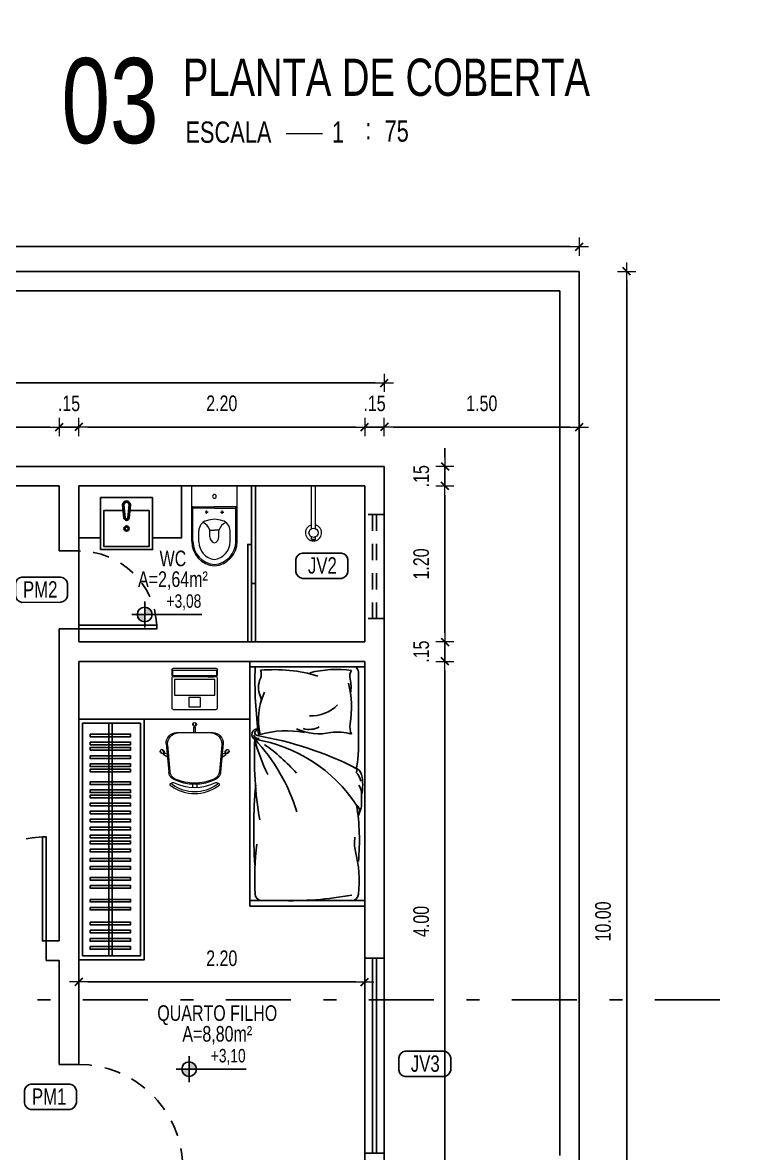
# Model space of a CAD drawing. Extents: x 425 to 531, y 796 to 840.
# Drawn here: x 449.26 to 454.81, y 817.2 to 825.9 of the extents above; entities that cross this region are included whole.
import ezdxf
from ezdxf import colors
from ezdxf.entities.mleader import LeaderData, LeaderLine
from ezdxf.enums import TextEntityAlignment as Align
from ezdxf.math import Vec2, Vec3

# ---------------------------------------------------------------- set-up
doc = ezdxf.new("R2010")
doc.units = 0
doc.header["$MEASUREMENT"] = 0
doc.header["$PDSIZE"] = -5
for name, pattern in [('CONTINU', [0]), ('DASHDOT', [1, 0.5, -0.25, 0, -0.25]), ('HIDDEN2', [0.1875, 0.125, -0.0625])]:
    doc.linetypes.add(name, pattern=pattern)
doc.layers.get('0').update_dxf_attribs({"linetype": 'CONTINUOUS'})
doc.layers.get('Defpoints').update_dxf_attribs({"linetype": 'CONTINUOUS'})
for name, color, linetype in [('003', 3, 'CONTINUOUS'), ('AR-MOB', 252, 'CONTINUOUS'), ('ARREDI_attrezzature', 175, 'CONTINUOUS'), ('COTA', 7, 'CONTINUOUS'), ('DIVERSOS', 1, 'CONTINUOUS'), ('E-txt-g', 3, 'CONTINUOUS'), ('E-TXT-Y', 2, 'CONTINUOUS'), ('LAYER7', 4, 'CONTINUOUS'), ('MOB', 251, 'CONTINUOUS'), ('VIGA H20', 2, 'CONTINUOUS')]:
    doc.layers.add(name, color=color, linetype=linetype)
for name, color, linetype, lineweight in [('E-Lay-9', 9, 'CONTINUOUS', 9), ('E-Pen-C', 4, 'CONTINUOUS', 15), ('E-Pen-G', 3, 'CONTINUOUS', 30), ('E-Txt-W', 7, 'CONTINUOUS', 20)]:
    doc.layers.add(name, color=color, linetype=linetype, lineweight=lineweight)
doc.styles.add('F2', font='swisscl.ttf')
doc.styles.add('REG60', font='romans.shx', dxfattribs={"width": 0.8, "height": 0.15})
doc.styles.add('REG80', font='romans.shx', dxfattribs={"width": 0.8, "height": 0.2})
doc.dimstyles.new('DIMENSION-1', dxfattribs={"dimtxt": 0.11, "dimasz": 0.07, "dimexe": 1, "dimexo": 0, "dimgap": 0.12, "dimtad": 1, "dimzin": 7, "dimdsep": 46, "dimtxsty": 'F2', "dimblk1": 'TRACO', "dimblk2": 'TRACO', "dimsah": 1, "dimcen": 1, "dimse1": 1, "dimse2": 1, "dimclrd": 256, "dimclre": 256, "dimclrt": 6, "dimadec": 0, "dimazin": 0, "dimtfac": 1, "dimtix": 1, "dimtmove": 2, "dimatfit": 3, "dimldrblk": 'TRACO', "dimfxl": 1, "dimtolj": 1, "dimtzin": 0, "dimarcsym": 0})

# ---------------------------------------------------------------- blocks, each defined once
blk = doc.blocks.new('IND_DES')
at = {"layer": 'E-Txt-W', "color": 7}
blk.add_line((0.0269, -0.2428), (0.1984, -0.2428), dxfattribs=at)
at = {"layer": 'E-txt-g', "color": 7, "style": 'F2'}
for s, p in [('ESCALA', (-0.4463, -0.2864)), ('1', (0.2426, -0.2864)), (':', (0.3988, -0.2706))]:
    blk.add_text(s, height=0.1, dxfattribs=at).set_placement(p)
blk.add_attdef('ESCALA', (0.4897, -0.2812), '', height=0.1, dxfattribs=at)
at = {"layer": 'E-Txt-W', "color": 6, "style": 'F2'}
blk.add_attdef('00', text='', height=0.4, dxfattribs=at).set_placement((-0.7083, -0.2881), align=Align.CENTER)
at = {"layer": 'E-TXT-Y', "color": 7, "style": 'F2'}
for tag, p in [('PROJETO', (-0.4563, 0.1829)), ('DESENHO', (-0.4582, -0.0658))]:
    blk.add_attdef(tag, p, '', height=0.175, dxfattribs=at)
blk = doc.blocks.new('TRACO')
at = {"layer": 'E-Pen-C'}
for p, q in [((-1, 0), (1, 0)), ((0, 1), (0, -1))]:
    blk.add_line(p, q, dxfattribs=at)
at = {"layer": 'E-Pen-G'}
blk.add_line((-0.42, -0.42), (0.42, 0.42), dxfattribs=at)
blk = doc.blocks.new('*D267')
at = {"color": 4, "linetype": 'Continuous', "lineweight": -2, "transparency": 16777216}
blk.add_line((453.9093, 814.0531), (453.9093, 823.9131), dxfattribs=at)
at = {"layer": 'Defpoints', "color": 0, "linetype": 'CONTINU', "transparency": 16777216}
for p in [(453.5447, 823.9831), (453.9093, 823.9831), (453.5447, 813.9831)]:
    blk.add_point(p, dxfattribs=at)
at = {"color": 4, "linetype": 'CONTINU', "lineweight": -2, "transparency": 16777216, "xscale": 0.07, "yscale": 0.07, "zscale": 0.07}
for p, rotation in [((453.9093, 823.9831), 90), ((453.9093, 813.9831), 270)]:
    blk.add_blockref('TRACO', p, dxfattribs=dict(at, rotation=rotation))
at = {"color": 4, "linetype": 'CONTINU', "transparency": 16777216, "insert": (453.7279, 818.9831), "char_height": 0.12, "attachment_point": 5, "rotation": 90, "style": 'F2'}
blk.add_mtext('\\A1;10.00', dxfattribs=at)
blk = doc.blocks.new('Cadeira')
at = {"layer": 'E-Lay-9', "color": 8}
for p, q in [((-0.1393, 0), (0.1393, 0)), ((-0.0093, 0.0535), (-0.0093, 0.0769)), ((-0.0075, 0), (-0.0075, 0.0425)), ((-0.0075, 0.0425), (-0.0056, 0.0425)), ((0.0056, 0.0425), (0.0075, 0.0425)), ((0.0075, 0), (0.0075, 0.0425)), ((0.0096, 0.0535), (0.0096, 0.0769)), ((-0.2192, -0.0836), (-0.1996, -0.3023)), ((0.2192, -0.0836), (0.1996, -0.3023)), ((-0.25, -0.1588), (-0.265, -0.1409)), ((-0.2355, -0.1467), (-0.2505, -0.1288)), ((-0.2398, -0.1647), (-0.2413, -0.1659)), ((-0.2133, -0.1847), (-0.2413, -0.1659)), ((-0.2298, -0.1563), (-0.2313, -0.1575)), ((-0.2144, -0.1618), (-0.2298, -0.1563)), ((-0.2087, -0.0936), (-0.1898, -0.2982)), ((0.2087, -0.0936), (0.1898, -0.2982)), ((0.2133, -0.1847), (0.2413, -0.1659)), ((0.2144, -0.1618), (0.2298, -0.1563)), ((0.2298, -0.1563), (0.2313, -0.1575)), ((0.2355, -0.1467), (0.2505, -0.1288)), ((0.2398, -0.1647), (0.2413, -0.1659)), ((0.25, -0.1588), (0.265, -0.1409)), ((-0.0175, -0.3961), (-0.0175, -0.4196)), ((0.0175, -0.3961), (0.0175, -0.4196))]:
    blk.add_line(p, q, dxfattribs=at)
blk.add_lwpolyline([(0.1631, -0.3812, -0.237888), (-0.1631, -0.3812, 0.605717), (-0.1738, -0.3953, 0.122717), (-0.17, -0.4, 0.323529), (0.17, -0.4, 0.122717), (0.1738, -0.3953, 0.605717)], format="xyb", close=True, dxfattribs=at)
for centre in [(0, 0.0466), (-0.2382, -0.1579), (0.2382, -0.1579)]:
    blk.add_circle(centre, 0.005, dxfattribs=at)
for centre, radius, start, end in [((-0.1393, -0.08), 0.08, 90, 182.56924), ((0.0001, 0.0652), 0.015, 281.63338, 257.45365), ((0, 0.0475), 0.0075, 221.81031, 318.18969), ((0.1393, -0.08), 0.08, 357.43076, 90), ((-0.1202, -0.0886), 0.0887, 95.59249, 183.25223), ((0.1202, -0.0886), 0.0887, 356.74777, 84.40751), ((-0.2502, -0.1438), 0.015, 322.54635, 298.36662), ((-0.2388, -0.1573), 0.0075, 261.81031, 358.18969), ((0.2388, -0.1573), 0.0075, 181.81031, 278.18969), ((0.2502, -0.1438), 0.015, 241.63338, 217.45365), ((-0.1299, -0.296), 0.07, 185.12125, 243.60471), ((-0.1201, -0.2918), 0.07, 185.2999, 245.73609), ((0.1201, -0.2918), 0.07, 294.26391, 354.7001), ((0.1299, -0.296), 0.07, 296.39529, 354.87875), ((-0.1819, -0.3961), 0.00782, 29.81088, 225.32554), ((-0.1625, -0.39), 0.0275, 205.14546, 233.45713), ((0, -0.1648), 0.3052, 234.12379, 305.87621), ((-0.1625, -0.39), 0.0125, 205.14546, 233.1301), ((0, -0.0343), 0.3622, 243.60471, 296.39529), ((0, -0.0254), 0.3622, 245.73609, 294.26391), ((0.1819, -0.3961), 0.00782, 314.67446, 150.18912), ((0.1625, -0.39), 0.0275, 306.54287, 334.85454)]:
    blk.add_arc(centre, radius, start, end, dxfattribs=at)
blk = doc.blocks.new('Notebook')
at = {"layer": 'E-Lay-9', "color": 8}
for p, q in [((-0.175, 0.305), (-0.175, 0.3)), ((-0.175, 0.3), (-0.175, 0.265)), ((0.165, 0.315), (-0.165, 0.315)), ((0.175, 0.3), (0.175, 0.305)), ((0.175, 0.265), (0.175, 0.3)), ((-0.165, 0.255), (0.165, 0.255))]:
    blk.add_line(p, q, dxfattribs=at)
for points in [[(-0.165, 0.26), (0.165, 0.26, 0.414214), (0.17, 0.265), (0.17, 0.295, 0.414214), (0.165, 0.3), (-0.165, 0.3, 0.414214), (-0.17, 0.295), (-0.17, 0.265, 0.414214)], [(-0.165, 0), (0.165, 0, 0.414214), (0.175, 0.01), (0.175, 0.24, 0.414214), (0.165, 0.25), (-0.165, 0.25, 0.414214), (-0.175, 0.24), (-0.175, 0.01, 0.414214)]]:
    blk.add_lwpolyline(points, format="xyb", close=True, dxfattribs=at)
for points in [[(-0.155, 0.11), (0.155, 0.11), (0.155, 0.23), (-0.155, 0.23)], [(-0.105, 0.25), (-0.145, 0.25), (-0.145, 0.255), (-0.105, 0.255)], [(0.105, 0.25), (0.145, 0.25), (0.145, 0.255), (0.105, 0.255)], [(-0.045, 0.02), (0.045, 0.02), (0.045, 0.09), (-0.045, 0.09)]]:
    blk.add_lwpolyline(points, close=True, dxfattribs=at)
for centre, start, end in [((-0.165, 0.305), 90, 180), ((-0.165, 0.265), 180, 270), ((0.165, 0.305), 0, 90), ((0.165, 0.265), 270, 360)]:
    blk.add_arc(centre, 0.01, start, end, dxfattribs=at)
blk = doc.blocks.new('CUBA QUADRADA-flat-4-flat-1')
at = {"layer": 'MOB', "color": 8}
blk.add_lwpolyline([(0, -0.2), (0.4, -0.2), (0.4, 0.2), (0, 0.2)], close=True, dxfattribs=at)
blk.add_lwpolyline([(0.1, -0.0255), (0.1, -0.175), (0.375, -0.175), (0.375, 0.175), (0.1, 0.175), (0.1, 0.0255)], dxfattribs=at)
for points in [[(0.155, -0.02), (0.055, -0.03, -1), (0.055, 0.03), (0.155, 0.02, -1)], [(0.155, -0.01), (0.055, -0.02, -1), (0.055, 0.02), (0.155, 0.01, -1)]]:
    blk.add_lwpolyline(points, format="xyb", close=True, dxfattribs=at)
for radius in [0.02, 0.0125]:
    blk.add_circle((0.2375, 0), radius, dxfattribs=at)
blk = doc.blocks.new('vaso-s')
at = {"color": 8}
for start, end in [(0, 180), (180, 0)]:
    blk.add_arc((0.08, 0), 0.0143, start, end, dxfattribs=at)
at = {"layer": 'E-Lay-9', "color": 8}
for p, q in [((0.4256, 0.175), (0.005, 0.175)), ((0, 0.17), (0, 0)), ((0.16, 0.17), (0.16, 0.17)), ((0.16, 0.17), (0.16, 0)), ((0.4256, 0.165), (0.165, 0.165)), ((0.17, 0), (0.17, 0.16)), ((0.4306, 0.12), (0.3459, 0.12)), ((0.2134, 0.06), (0.1891, 0.06)), ((0.2013, 0.0479), (0.2013, 0.0722)), ((0.3406, 0.035), (0.3406, 0)), ((0.3906, 0.035), (0.3406, 0.035)), ((0, -0.17), (0, 0)), ((0.16, -0.17), (0.16, 0)), ((0.17, 0), (0.17, -0.1601)), ((0.2134, -0.06), (0.1891, -0.06)), ((0.2013, -0.0479), (0.2013, -0.0722)), ((0.3406, -0.035), (0.3406, 0)), ((0.3906, -0.035), (0.3406, -0.035)), ((0.16, -0.17), (0.16, -0.17)), ((0.4256, -0.165), (0.165, -0.165)), ((0.4306, -0.12), (0.3459, -0.12)), ((0.4256, -0.175), (0.005, -0.175))]:
    blk.add_line(p, q, dxfattribs=at)
for centre in [(0.2013, 0.06), (0.2013, -0.06)]:
    blk.add_circle(centre, 0.005, dxfattribs=at)
for centre, radius, start, end in [((0.005, 0.17), 0.005, 90, 180), ((0.155, 0.17), 0.005, 0, 90), ((0.4256, -0.015), 0.19, 4.52806, 90), ((0.165, 0.17), 0.00495, 180, 270), ((0.165, 0.16), 0.00495, 0, 90), ((0.3459, 0.0375), 0.0825, 90, 163.03545), ((0.3754, 0.1358), 0.1066, 206.93947, 250.96472), ((0.4256, -0.015), 0.18, 4.78019, 90), ((0.4306, -0.015), 0.135, 6.37937, 90), ((0.518, -0.015), 0.2624, 163.03545, 176.7233), ((0.3906, -0.015), 0.05, 17.4576, 90), ((0.518, 0.015), 0.2624, 183.2767, 196.96455), ((0.3459, -0.0375), 0.0825, 196.96455, 270), ((0.3754, -0.1358), 0.1066, 109.03528, 153.06053), ((0.3906, 0.015), 0.05, 270, 342.5424), ((0.4256, 0.015), 0.19, 270, 355.47194), ((0.4256, 0.015), 0.18, 270, 355.21981), ((0.4306, 0.015), 0.135, 270, 353.62063), ((0.005, -0.17), 0.005, 180, 270), ((0.155, -0.17), 0.005, 270, 0), ((0.165, -0.17), 0.00495, 90, 180), ((0.165, -0.1601), 0.00495, 270, 0)]:
    blk.add_arc(centre, radius, start, end, dxfattribs=at)
blk = doc.blocks.new('Chuveiro')
at = {"layer": 'E-Lay-9', "color": 8}
for p, q in [((-0.0311, 0.0156), (-0.3604, 0.0156)), ((0.0509, 0.0156), (0.0311, 0.0156)), ((0.0509, 0.0156), (0.0509, -0.0156)), ((-0.0311, -0.0156), (-0.3604, -0.0156)), ((0.0509, -0.0156), (0.0311, -0.0156))]:
    blk.add_line(p, q, dxfattribs=at)
blk.add_circle((0, 0), 0.0348, dxfattribs=at)
for centre, radius, start, end in [((0, 0), 0.0624, 194.4775, 165.5225), ((0.0093, 0), 0.0444, 339.42663, 20.57337)]:
    blk.add_arc(centre, radius, start, end, dxfattribs=at)
blk = doc.blocks.new('TXT-AMB75')
at = {"layer": 'E-txt-g', "style": 'REG80', "width": 0.8, "flags": 8}
blk.add_attdef('TXT', text='', height=0.2, dxfattribs=at).set_placement((0.005, 0.296), align=Align.CENTER)
at = {"layer": 'E-Txt-W', "style": 'REG60', "width": 0.8, "flags": 8}
blk.add_attdef('TXT', text='', height=0.15, dxfattribs=at).set_placement((0.005, 0.027), align=Align.CENTER)
blk = doc.blocks.new('NIVEL')
at = {"layer": 'DIVERSOS'}
h = blk.add_hatch(color=7, dxfattribs=at)
h.paths.add_polyline_path([(0, 0.137, 0.414214), (-0.137, 0), (0, 0)])
h.paths.add_polyline_path([(0, 0), (0, -0.137, 0.414214), (0.137, 0)])
at = {"layer": 'DIVERSOS', "color": 7}
for p, q in [((0, 0.242), (0, -0.242)), ((1.067, 0), (-0.242, 0))]:
    blk.add_line(p, q, dxfattribs=at)
blk.add_circle((0, 0), 0.137, dxfattribs=at)
blk = doc.blocks.new('*D276')
at = {"color": 4, "linetype": 'Continuous', "lineweight": -2, "transparency": 16777216}
for p, q in [((452.5106, 822.5531), (452.5106, 822.6231)), ((452.5106, 822.4831), (452.5106, 822.3331)), ((452.5106, 822.2631), (452.5106, 822.1931))]:
    blk.add_line(p, q, dxfattribs=at)
at = {"layer": 'Defpoints', "color": 0, "linetype": 'CONTINU', "transparency": 16777216}
for p in [(452.0447, 822.4831), (451.8947, 822.3331), (452.5106, 822.3331)]:
    blk.add_point(p, dxfattribs=at)
at = {"color": 4, "linetype": 'CONTINU', "lineweight": -2, "transparency": 16777216, "xscale": 0.07, "yscale": 0.07, "zscale": 0.07}
for p, rotation in [((452.5106, 822.4831), 270), ((452.5106, 822.3331), 90)]:
    blk.add_blockref('TRACO', p, dxfattribs=dict(at, rotation=rotation))
at = {"color": 4, "linetype": 'CONTINU', "transparency": 16777216, "insert": (452.3294, 822.4081), "char_height": 0.12, "attachment_point": 5, "rotation": 90, "style": 'F2'}
blk.add_mtext('\\A1;.15', dxfattribs=at)
blk = doc.blocks.new('*D277')
at = {"color": 4, "linetype": 'Continuous', "lineweight": -2, "transparency": 16777216}
blk.add_line((452.5106, 822.2631), (452.5106, 821.2031), dxfattribs=at)
at = {"layer": 'Defpoints', "color": 0, "linetype": 'CONTINU', "transparency": 16777216}
for p in [(451.8947, 822.3331), (451.8947, 821.1331), (452.5106, 821.1331)]:
    blk.add_point(p, dxfattribs=at)
at = {"color": 4, "linetype": 'CONTINU', "lineweight": -2, "transparency": 16777216, "xscale": 0.07, "yscale": 0.07, "zscale": 0.07}
for p, rotation in [((452.5106, 822.3331), 90), ((452.5106, 821.1331), 270)]:
    blk.add_blockref('TRACO', p, dxfattribs=dict(at, rotation=rotation))
at = {"color": 4, "linetype": 'CONTINU', "transparency": 16777216, "insert": (452.3291, 821.7331), "char_height": 0.12, "attachment_point": 5, "rotation": 90, "style": 'F2'}
blk.add_mtext('\\A1;1.20', dxfattribs=at)
blk = doc.blocks.new('*D278')
at = {"color": 4, "linetype": 'Continuous', "lineweight": -2, "transparency": 16777216}
for p, q in [((452.5106, 821.2031), (452.5106, 821.2731)), ((452.5106, 821.1331), (452.5106, 820.9831)), ((452.5106, 820.9131), (452.5106, 820.8431))]:
    blk.add_line(p, q, dxfattribs=at)
at = {"layer": 'Defpoints', "color": 0, "linetype": 'CONTINU', "transparency": 16777216}
for p in [(451.8947, 821.1331), (451.8947, 820.9831), (452.5106, 820.9831)]:
    blk.add_point(p, dxfattribs=at)
at = {"color": 4, "linetype": 'CONTINU', "lineweight": -2, "transparency": 16777216, "xscale": 0.07, "yscale": 0.07, "zscale": 0.07}
for p, rotation in [((452.5106, 821.1331), 270), ((452.5106, 820.9831), 90)]:
    blk.add_blockref('TRACO', p, dxfattribs=dict(at, rotation=rotation))
at = {"color": 4, "linetype": 'CONTINU', "transparency": 16777216, "insert": (452.3294, 821.0581), "char_height": 0.12, "attachment_point": 5, "rotation": 90, "style": 'F2'}
blk.add_mtext('\\A1;.15', dxfattribs=at)
blk = doc.blocks.new('*D279')
at = {"color": 4, "linetype": 'Continuous', "lineweight": -2, "transparency": 16777216}
blk.add_line((452.5106, 820.9131), (452.5106, 817.0531), dxfattribs=at)
at = {"layer": 'Defpoints', "color": 0, "linetype": 'CONTINU', "transparency": 16777216}
for p in [(451.8947, 820.9831), (451.8947, 816.9831), (452.5106, 816.9831)]:
    blk.add_point(p, dxfattribs=at)
at = {"color": 4, "linetype": 'CONTINU', "lineweight": -2, "transparency": 16777216, "xscale": 0.07, "yscale": 0.07, "zscale": 0.07}
for p, rotation in [((452.5106, 820.9831), 90), ((452.5106, 816.9831), 270)]:
    blk.add_blockref('TRACO', p, dxfattribs=dict(at, rotation=rotation))
at = {"color": 4, "linetype": 'CONTINU', "transparency": 16777216, "insert": (452.3291, 818.9831), "char_height": 0.12, "attachment_point": 5, "rotation": 90, "style": 'F2'}
blk.add_mtext('\\A1;4.00', dxfattribs=at)
blk = doc.blocks.new('*D285')
at = {"color": 4, "linetype": 'Continuous', "lineweight": -2, "transparency": 16777216}
blk.add_line((447.2647, 822.7866), (449.4747, 822.7866), dxfattribs=at)
at = {"layer": 'Defpoints', "color": 0, "linetype": 'CONTINU', "transparency": 16777216}
for p in [(449.5447, 822.7866), (447.1947, 822.3331), (449.5447, 822.3331)]:
    blk.add_point(p, dxfattribs=at)
at = {"color": 4, "linetype": 'CONTINU', "lineweight": -2, "transparency": 16777216, "xscale": 0.07, "yscale": 0.07, "zscale": 0.07, "rotation": 180}
blk.add_blockref('TRACO', (447.1947, 822.7866), dxfattribs=at)
at = {"color": 4, "linetype": 'CONTINU', "lineweight": -2, "transparency": 16777216, "xscale": 0.07, "yscale": 0.07, "zscale": 0.07}
blk.add_blockref('TRACO', (449.5447, 822.7866), dxfattribs=at)
at = {"color": 4, "linetype": 'CONTINU', "transparency": 16777216, "insert": (448.3697, 822.9681), "char_height": 0.12, "attachment_point": 5, "style": 'F2'}
blk.add_mtext('\\A1;2.35', dxfattribs=at)
blk = doc.blocks.new('*D286')
at = {"color": 4, "linetype": 'Continuous', "lineweight": -2, "transparency": 16777216}
for p, q in [((449.4747, 822.7866), (449.4047, 822.7866)), ((449.5447, 822.7866), (449.6947, 822.7866)), ((449.7647, 822.7866), (449.8347, 822.7866))]:
    blk.add_line(p, q, dxfattribs=at)
at = {"layer": 'Defpoints', "color": 0, "linetype": 'CONTINU', "transparency": 16777216}
for p in [(449.6947, 822.7866), (449.5447, 822.3331), (449.6947, 822.3331)]:
    blk.add_point(p, dxfattribs=at)
at = {"color": 4, "linetype": 'CONTINU', "lineweight": -2, "transparency": 16777216, "xscale": 0.07, "yscale": 0.07, "zscale": 0.07}
blk.add_blockref('TRACO', (449.5447, 822.7866), dxfattribs=at)
at = {"color": 4, "linetype": 'CONTINU', "lineweight": -2, "transparency": 16777216, "xscale": 0.07, "yscale": 0.07, "zscale": 0.07, "rotation": 180}
blk.add_blockref('TRACO', (449.6947, 822.7866), dxfattribs=at)
at = {"color": 4, "linetype": 'CONTINU', "transparency": 16777216, "insert": (449.6197, 822.9678), "char_height": 0.12, "attachment_point": 5, "style": 'F2'}
blk.add_mtext('\\A1;.15', dxfattribs=at)
blk = doc.blocks.new('*D287')
at = {"color": 4, "linetype": 'Continuous', "lineweight": -2, "transparency": 16777216}
blk.add_line((449.7647, 822.7866), (451.8247, 822.7866), dxfattribs=at)
at = {"layer": 'Defpoints', "color": 0, "linetype": 'CONTINU', "transparency": 16777216}
for p in [(451.8947, 822.7866), (449.6947, 822.3331), (451.8947, 822.3331)]:
    blk.add_point(p, dxfattribs=at)
at = {"color": 4, "linetype": 'CONTINU', "lineweight": -2, "transparency": 16777216, "xscale": 0.07, "yscale": 0.07, "zscale": 0.07, "rotation": 180}
blk.add_blockref('TRACO', (449.6947, 822.7866), dxfattribs=at)
at = {"color": 4, "linetype": 'CONTINU', "lineweight": -2, "transparency": 16777216, "xscale": 0.07, "yscale": 0.07, "zscale": 0.07}
blk.add_blockref('TRACO', (451.8947, 822.7866), dxfattribs=at)
at = {"color": 4, "linetype": 'CONTINU', "transparency": 16777216, "insert": (450.7947, 822.9681), "char_height": 0.12, "attachment_point": 5, "style": 'F2'}
blk.add_mtext('\\A1;2.20', dxfattribs=at)
blk = doc.blocks.new('*D288')
at = {"color": 4, "linetype": 'Continuous', "lineweight": -2, "transparency": 16777216}
for p, q in [((451.8247, 822.7866), (451.7547, 822.7866)), ((451.8947, 822.7866), (452.0447, 822.7866)), ((452.1147, 822.7866), (452.1847, 822.7866))]:
    blk.add_line(p, q, dxfattribs=at)
at = {"layer": 'Defpoints', "color": 0, "linetype": 'CONTINU', "transparency": 16777216}
for p in [(452.0447, 822.7866), (452.0447, 822.4831), (451.8947, 822.3331)]:
    blk.add_point(p, dxfattribs=at)
at = {"color": 4, "linetype": 'CONTINU', "lineweight": -2, "transparency": 16777216, "xscale": 0.07, "yscale": 0.07, "zscale": 0.07}
blk.add_blockref('TRACO', (451.8947, 822.7866), dxfattribs=at)
at = {"color": 4, "linetype": 'CONTINU', "lineweight": -2, "transparency": 16777216, "xscale": 0.07, "yscale": 0.07, "zscale": 0.07, "rotation": 180}
blk.add_blockref('TRACO', (452.0447, 822.7866), dxfattribs=at)
at = {"color": 4, "linetype": 'CONTINU', "transparency": 16777216, "insert": (451.9697, 822.9678), "char_height": 0.12, "attachment_point": 5, "style": 'F2'}
blk.add_mtext('\\A1;.15', dxfattribs=at)
blk = doc.blocks.new('*D289')
at = {"color": 4, "linetype": 'Continuous', "lineweight": -2, "transparency": 16777216}
blk.add_line((452.1147, 822.7866), (453.4747, 822.7866), dxfattribs=at)
at = {"layer": 'Defpoints', "color": 0, "linetype": 'CONTINU', "transparency": 16777216}
for p in [(453.5447, 822.7866), (452.0447, 822.4831), (453.5447, 822.4831)]:
    blk.add_point(p, dxfattribs=at)
at = {"color": 4, "linetype": 'CONTINU', "lineweight": -2, "transparency": 16777216, "xscale": 0.07, "yscale": 0.07, "zscale": 0.07, "rotation": 180}
blk.add_blockref('TRACO', (452.0447, 822.7866), dxfattribs=at)
at = {"color": 4, "linetype": 'CONTINU', "lineweight": -2, "transparency": 16777216, "xscale": 0.07, "yscale": 0.07, "zscale": 0.07}
blk.add_blockref('TRACO', (453.5447, 822.7866), dxfattribs=at)
at = {"color": 4, "linetype": 'CONTINU', "transparency": 16777216, "insert": (452.7947, 822.9681), "char_height": 0.12, "attachment_point": 5, "style": 'F2'}
blk.add_mtext('\\A1;1.50', dxfattribs=at)
blk = doc.blocks.new('*D290')
at = {"color": 4, "linetype": 'Continuous', "lineweight": -2, "transparency": 16777216}
blk.add_line((436.6147, 823.126), (451.9747, 823.126), dxfattribs=at)
at = {"layer": 'Defpoints', "color": 0, "linetype": 'CONTINU', "transparency": 16777216}
for p in [(452.0447, 823.126), (436.5447, 822.5432), (452.0447, 822.4831)]:
    blk.add_point(p, dxfattribs=at)
at = {"color": 4, "linetype": 'CONTINU', "lineweight": -2, "transparency": 16777216, "xscale": 0.07, "yscale": 0.07, "zscale": 0.07, "rotation": 180}
blk.add_blockref('TRACO', (436.5447, 823.126), dxfattribs=at)
at = {"color": 4, "linetype": 'CONTINU', "lineweight": -2, "transparency": 16777216, "xscale": 0.07, "yscale": 0.07, "zscale": 0.07}
blk.add_blockref('TRACO', (452.0447, 823.126), dxfattribs=at)
at = {"color": 4, "linetype": 'CONTINU', "transparency": 16777216, "insert": (444.2947, 823.3075), "char_height": 0.12, "attachment_point": 5, "style": 'F2'}
blk.add_mtext('\\A1;15.50', dxfattribs=at)
blk = doc.blocks.new('*D291')
at = {"color": 4, "linetype": 'Continuous', "lineweight": -2, "transparency": 16777216}
blk.add_line((433.6147, 824.1742), (453.4747, 824.1742), dxfattribs=at)
at = {"layer": 'Defpoints', "color": 0, "linetype": 'CONTINU', "transparency": 16777216}
for p in [(453.5447, 824.1742), (433.5447, 823.9831), (453.5447, 823.9831)]:
    blk.add_point(p, dxfattribs=at)
at = {"color": 4, "linetype": 'CONTINU', "lineweight": -2, "transparency": 16777216, "xscale": 0.07, "yscale": 0.07, "zscale": 0.07, "rotation": 180}
blk.add_blockref('TRACO', (433.5447, 824.1742), dxfattribs=at)
at = {"color": 4, "linetype": 'CONTINU', "lineweight": -2, "transparency": 16777216, "xscale": 0.07, "yscale": 0.07, "zscale": 0.07}
blk.add_blockref('TRACO', (453.5447, 824.1742), dxfattribs=at)
at = {"color": 4, "linetype": 'CONTINU', "transparency": 16777216, "insert": (443.5447, 824.3556), "char_height": 0.12, "attachment_point": 5, "style": 'F2'}
blk.add_mtext('\\A1;20.00', dxfattribs=at)
blk = doc.blocks.new('*D304')
at = {"color": 4, "linetype": 'Continuous', "lineweight": -2, "transparency": 16777216}
blk.add_line((449.7647, 818.5179), (451.8247, 818.5179), dxfattribs=at)
at = {"layer": 'Defpoints', "color": 0, "linetype": 'CONTINU', "transparency": 16777216}
for p in [(451.8947, 818.5179), (449.6947, 816.9831), (451.8947, 816.9831)]:
    blk.add_point(p, dxfattribs=at)
at = {"color": 4, "linetype": 'CONTINU', "lineweight": -2, "transparency": 16777216, "xscale": 0.07, "yscale": 0.07, "zscale": 0.07, "rotation": 180}
blk.add_blockref('TRACO', (449.6947, 818.5179), dxfattribs=at)
at = {"color": 4, "linetype": 'CONTINU', "lineweight": -2, "transparency": 16777216, "xscale": 0.07, "yscale": 0.07, "zscale": 0.07}
blk.add_blockref('TRACO', (451.8947, 818.5179), dxfattribs=at)
at = {"color": 4, "linetype": 'CONTINU', "transparency": 16777216, "insert": (450.7947, 818.6993), "char_height": 0.12, "attachment_point": 5, "style": 'F2'}
blk.add_mtext('\\A1;2.20', dxfattribs=at)

msp = doc.modelspace()

# ---------------------------------------------------------------- linework, layer by layer
at = {"color": 7, "linetype": 'Continuous', "ltscale": 0.35}
for p, q in [((453.5447, 823.9831), (433.5447, 823.9831)), ((453.5447, 822.4831), (453.5447, 823.9831)), ((453.3947, 823.8331), (433.6947, 823.8331)), ((453.3947, 817.1831), (453.3947, 823.8331)), ((453.5447, 822.4831), (453.5447, 813.9831)), ((451.9547, 817.2), (451.9547, 818.7)), ((451.9847, 817.2), (451.9847, 818.7))]:
    msp.add_line(p, q, dxfattribs=at)
at = {"color": 8, "linetype": 'Continuous', "ltscale": 0.35}
for p, q in [((453.3947, 823.8331), (441.2947, 823.8331)), ((451.8947, 817.2), (451.8947, 818.7)), ((452.0447, 817.2), (452.0447, 818.7))]:
    msp.add_line(p, q, dxfattribs=at)
at = {"color": 1, "linetype": 'Continuous', "ltscale": 0.35}
for p, q in [((449.1197, 822.4831), (452.0447, 822.4831)), ((452.0447, 822.4831), (452.0447, 818.7)), ((449.1197, 822.3331), (449.5447, 822.3331)), ((449.5447, 822.3331), (449.5447, 821.8331)), ((449.6947, 822.3331), (451.8947, 822.3331)), ((449.6947, 822.3331), (449.6947, 821.8331)), ((451.8947, 822.3331), (451.8947, 821.1331)), ((449.5447, 821.8331), (449.6947, 821.8331)), ((449.5447, 821.2331), (449.5447, 818.8331)), ((449.5447, 821.2331), (449.6947, 821.2331)), ((449.6947, 821.2331), (449.6947, 821.1331)), ((449.6947, 821.1331), (451.8947, 821.1331)), ((449.6947, 820.9831), (449.6947, 817.8831)), ((449.6947, 820.9831), (451.8947, 820.9831)), ((451.3947, 820.9831), (451.8947, 820.9831)), ((451.8947, 820.9831), (451.8947, 818.7)), ((449.4447, 818.8331), (449.5447, 818.8331)), ((449.4447, 818.8331), (449.4447, 818.6831)), ((449.4447, 818.6831), (449.5447, 818.6831)), ((449.5447, 818.6831), (449.5447, 817.8831)), ((452.0447, 818.7), (451.8947, 818.7)), ((449.6947, 817.8831), (449.5447, 817.8831)), ((451.8947, 817.2), (451.8947, 816.9831)), ((452.0447, 817.2), (451.8947, 817.2)), ((452.0447, 817.2), (452.0447, 815.4831))]:
    msp.add_line(p, q, dxfattribs=at)
at = {"color": 8, "linetype": 'HIDDEN2'}
for p, q in [((452.0447, 822.1124), (451.8947, 822.1124)), ((451.9547, 822.1124), (451.9547, 821.3124)), ((451.9847, 822.1124), (451.9847, 821.3124)), ((452.0447, 821.3124), (451.8947, 821.3124))]:
    msp.add_line(p, q, dxfattribs=at)
at = {"color": 8, "linetype": 'CONTINU'}
for p, q in [((449.6947, 821.8331), (449.6947, 821.2631)), ((450.1986, 820.5383), (450.1986, 820.5383))]:
    msp.add_line(p, q, dxfattribs=at)
at = {"color": 8}
for p, q in [((449.9263, 818.7181), (449.9263, 820.5083)), ((449.9513, 818.7181), (449.9513, 820.5083))]:
    msp.add_line(p, q, dxfattribs=at)
at = {"color": 2, "linetype": 'DASHDOT'}
msp.add_line((429.9264, 818.3793), (456.1887, 818.3793), dxfattribs=at)
at = {"color": 8}
for points in [[(449.8624, 821.9331), (449.6947, 821.9331), (449.6947, 822.3331), (450.486, 822.3331), (450.486, 821.9331), (450.2624, 821.9331)], [(451.0119, 820.5383), (450.1986, 820.5383)]]:
    msp.add_lwpolyline(points, dxfattribs=at)
at = {"color": 7}
for points in [[(451.0541, 822.3331), (451.0541, 821.5831), (451.0241, 821.5831), (451.0241, 822.3331)], [(451.0241, 821.8831), (451.0241, 821.1331), (450.9941, 821.1331), (450.9941, 821.8831)]]:
    msp.add_lwpolyline(points, close=True, dxfattribs=at)
at = {"color": 7, "linetype": 'CONTINU'}
for points in [[(449.6947, 821.2331), (450.2947, 821.2331), (450.2947, 821.2631), (449.6947, 821.2631)], [(449.4447, 818.8331), (449.4447, 819.6331), (449.4147, 819.6331), (449.4147, 818.8331)]]:
    msp.add_lwpolyline(points, close=True, dxfattribs=at)
at = {"color": 8}
for points in [[(449.6947, 818.6881), (449.6947, 820.5383), (450.1986, 820.5383), (450.1986, 818.6881)], [(449.7247, 818.7181), (449.7247, 820.5083), (450.1686, 820.5083), (450.1686, 818.7181)], [(449.7822, 820.4242), (449.7822, 820.4042), (450.094, 820.4042), (450.094, 820.4242)], [(449.7822, 820.3627), (449.7822, 820.3427), (450.094, 820.3427), (450.094, 820.3627)], [(449.7822, 820.3017), (449.7822, 820.3217), (450.094, 820.3217), (450.094, 820.3017)]]:
    msp.add_lwpolyline(points, close=True, dxfattribs=at)
at = {"color": 8, "linetype": 'HIDDEN2'}
for centre, radius, start, end in [((449.6947, 821.2323), 0.6008, 2.9376, 90), ((449.4453, 818.8331), 0.8006, 92.18938, 180), ((449.6947, 817.0825), 0.8006, 2.18938, 90)]:
    msp.add_arc(centre, radius, start, end, dxfattribs=at)
at = {"layer": '003', "color": 8, "ltscale": 0.5}
for points in [[(449.7822, 820.2568), (449.7822, 820.2368), (450.094, 820.2368), (450.094, 820.2568)], [(449.7822, 820.1952), (449.7822, 820.1752), (450.094, 820.1752), (450.094, 820.1952)], [(449.7822, 820.1342), (449.7822, 820.1542), (450.094, 820.1542), (450.094, 820.1342)], [(449.7822, 820.0559), (449.7822, 820.0359), (450.094, 820.0359), (450.094, 820.0559)], [(449.7822, 819.9943), (449.7822, 819.9743), (450.094, 819.9743), (450.094, 819.9943)], [(449.7822, 819.9333), (449.7822, 819.9533), (450.094, 819.9533), (450.094, 819.9333)], [(449.7822, 819.8718), (449.7822, 819.8918), (450.094, 819.8918), (450.094, 819.8718)], [(449.7822, 819.8102), (449.7822, 819.8302), (450.094, 819.8302), (450.094, 819.8102)], [(449.7822, 819.7486), (449.7822, 819.7686), (450.094, 819.7686), (450.094, 819.7486)], [(449.7822, 819.6871), (449.7822, 819.7071), (450.094, 819.7071), (450.094, 819.6871)], [(449.7822, 819.6255), (449.7822, 819.6455), (450.094, 819.6455), (450.094, 819.6255)], [(449.7822, 819.6011), (449.7822, 819.5811), (450.094, 819.5811), (450.094, 819.6011)], [(449.7822, 819.5396), (449.7822, 819.5196), (450.094, 819.5196), (450.094, 819.5396)], [(449.7822, 819.4665), (449.7822, 819.4465), (450.094, 819.4465), (450.094, 819.4665)], [(449.7822, 819.4049), (449.7822, 819.3849), (450.094, 819.3849), (450.094, 819.4049)], [(449.7822, 819.3208), (449.7822, 819.3008), (450.094, 819.3008), (450.094, 819.3208)], [(449.7822, 819.2592), (449.7822, 819.2392), (450.094, 819.2392), (450.094, 819.2592)], [(449.7822, 819.1528), (449.7822, 819.1328), (450.094, 819.1328), (450.094, 819.1528)], [(449.7822, 819.0912), (449.7822, 819.0712), (450.094, 819.0712), (450.094, 819.0912)], [(449.7822, 818.9775), (449.7822, 818.9575), (450.094, 818.9575), (450.094, 818.9775)], [(449.7822, 818.9159), (449.7822, 818.8959), (450.094, 818.8959), (450.094, 818.9159)], [(449.7822, 818.8509), (449.7822, 818.8309), (450.094, 818.8309), (450.094, 818.8509)], [(449.7822, 818.7893), (449.7822, 818.7693), (450.094, 818.7693), (450.094, 818.7893)]]:
    msp.add_lwpolyline(points, close=True, dxfattribs=at)
at = {"layer": 'ARREDI_attrezzature', "color": 8}
for p, q in [((451.8947, 820.9831), (451.0119, 820.9831)), ((451.0119, 820.9831), (451.0119, 819.1015)), ((451.8947, 820.9831), (451.8947, 819.1015)), ((451.0119, 820.9406), (451.8947, 820.9406)), ((451.8453, 820.2927), (451.8453, 820.9011)), ((451.87, 819.8749), (451.87, 819.9719)), ((451.8669, 819.8578), (451.8453, 819.7991)), ((451.0119, 819.144), (451.8947, 819.144)), ((451.0119, 819.1015), (451.8947, 819.1015))]:
    msp.add_line(p, q, dxfattribs=at)
for centre, radius, start, end in [((454.3666, 820.8463), 3.3165, 178.37032, 187.53223), ((451.0177, 820.8851), 0.0814, 335.78773, 21.71238), ((451.1986, 819.7577), 1.1623, 73.20165, 95.19902), ((451.6786, 820.0381), 0.8832, 82.50994, 103.57317), ((451.8579, 820.8678), 0.0789, 144.37876, 195.19877), ((451.7958, 820.9011), 0.0494, 360, 53.1301), ((451.2443, 820.7832), 0.167, 155.78773, 202.88083), ((451.0341, 820.6295), 0.7583, 350.37112, 14.25995), ((451.571, 820.7899), 0.2183, 347.31196, 15.19877), ((451.5813, 820.5352), 0.5042, 155.11795, 192.98619), ((451.0122, 820.6853), 0.0848, 339.01609, 22.88083), ((451.4803, 820.8551), 0.291, 267.82948, 315.00983), ((451.0665, 820.4212), 0.0409, 81.6091, 243.93818), ((451.5471, 820.8731), 0.446, 246.68784, 281.12174), ((451.4673, 820.6268), 0.1667, 254.14067, 297.6985), ((451.9068, 820.4814), 0.1269, 170.37112, 206.96494), ((451.0784, 820.431), 0.0409, 202.60519, 274.49888), ((454.0081, 820.2549), 2.9624, 177.49407, 189.50941), ((449.9935, 819.3977), 1.4446, 17.23875, 43.08583), ((450.8567, 819.2288), 1.1714, 33.69292, 80.57319), ((452.3805, 820.7212), 1.3739, 194.18939, 206.30958), ((451.0702, 820.4336), 0.0206, 81.29147, 258.1256), ((450.5888, 817.6911), 2.7639, 63.32712, 80.0569), ((451.2936, 819.685), 0.7645, 79.7638, 105.44974), ((451.6893, 820.0956), 0.3445, 72.35976, 99.39259), ((450.3033, 819.1802), 1.4238, 41.512, 54.87279), ((451.2174, 820.3011), 0.6279, 347.08904, 359.23129), ((451.8028, 820.097), 0.0692, 12.88269, 78.38686), ((451.8171, 820.1431), 0.0164, 308.53099, 30.69755), ((451.7637, 820.0529), 0.1001, 4.6849, 50.59841), ((451.5278, 820.0341), 0.3512, 346.92865, 12.88269), ((455.0004, 819.6809), 3.9602, 174.92553, 183.80083), ((451.7636, 819.9656), 0.1065, 356.60169, 37.7302), ((450.2281, 819.6102), 1.6256, 354.178, 9.50708), ((451.8062, 819.8361), 0.0494, 339.7541, 59.48722), ((451.8205, 819.8749), 0.0494, 339.7541, 360), ((451.8205, 819.8749), 0.0494, 339.7541, 360), ((452.1455, 819.587), 0.3296, 172.47467, 191.34253), ((453.2222, 819.3117), 2.174, 172.94813, 183.11738), ((450.9975, 819.2995), 0.8543, 352.86931, 15.10809), ((451.1008, 819.1935), 0.0494, 180, 270), ((451.3235, 821.7543), 2.6116, 268.14052, 280.42239), ((451.7958, 819.1935), 0.0494, 270, 360)]:
    msp.add_arc(centre, radius, start, end, dxfattribs=at)
at = {"layer": 'COTA', "color": 8, "linetype": 'Continuous'}
msp.add_line((451.0541, 822.3331), (451.0541, 821.1331), dxfattribs=at)
at = {"layer": 'COTA', "color": 4, "linetype": 'Continuous'}
for points in [[(451.7648, 821.7672, 0.331371), (451.7148, 821.8172), (451.4145, 821.8169, 0.332506), (451.3645, 821.7672), (451.3645, 821.6725, 0.330378), (451.4145, 821.6222), (451.7148, 821.6225, 0.331371), (451.7648, 821.6725)], [(449.6078, 821.5827, 0.331371), (449.5578, 821.6327), (449.2575, 821.6324, 0.332506), (449.2075, 821.5827), (449.2075, 821.4881, 0.330378), (449.2575, 821.4378), (449.5578, 821.4381, 0.331371), (449.6078, 821.4881)], [(452.5559, 817.9349, 0.331371), (452.5059, 817.9849), (452.2056, 817.9846, 0.332506), (452.1556, 817.9349), (452.1556, 817.8402, 0.330378), (452.2056, 817.7899), (452.5059, 817.7902, 0.331371), (452.5559, 817.8402)], [(449.6768, 817.6814, 0.331371), (449.6268, 817.7314), (449.3265, 817.7311, 0.332506), (449.2765, 817.6814), (449.2765, 817.5867, 0.330378), (449.3265, 817.5364), (449.6268, 817.5367, 0.331371), (449.6768, 817.5867)]]:
    msp.add_lwpolyline(points, format="xyb", close=True, dxfattribs=at)

# ---------------------------------------------------------------- block references
ref = msp.add_blockref('IND_DES', (451.2455, 825.4418), dxfattribs=dict(xscale=1.636240131907927, yscale=1.636240131907927, zscale=1.636240131907927))
ref.add_attrib('00', '03', dxfattribs={"layer": 'E-Txt-W', "height": 0.6545, "style": 'F2'}).set_placement((449.935, 824.9704), align=Align.CENTER)
ref.add_attrib('DESENHO', 'PLANTA DE COBERTA', (450.4958, 825.334), dxfattribs={"layer": 'E-TXT-Y', "color": 2, "height": 0.286342, "style": 'F2'})
ref.add_attrib('ESCALA', '75', (452.0468, 824.9816), dxfattribs={"layer": 'E-txt-g', "color": 7, "height": 0.16362, "style": 'F2'})
ref = msp.add_blockref('TXT-AMB75', (450.4151, 821.4994), dxfattribs=dict(xscale=0.7290000000000001, yscale=0.7290000000000001, zscale=0.7290000000000001))
ref.add_attrib('TXT', 'WC', dxfattribs={"layer": 'E-txt-g', "color": 2, "height": 0.12, "style": 'F2'}).set_placement((450.4191, 821.7155), align=Align.CENTER)
ref.add_attrib('TXT', 'A=2,64m²', dxfattribs={"layer": 'E-Txt-W', "height": 0.12, "style": 'F2'}).set_placement((450.4191, 821.5561), align=Align.CENTER)
at = {"color": 8}
msp.add_blockref('Notebook', (450.5862, 820.6146, 3.2859), dxfattribs=at)
ref = msp.add_blockref('TXT-AMB75', (450.7561, 818.002), dxfattribs=dict(xscale=0.7290000000000001, yscale=0.7290000000000001, zscale=0.7290000000000001))
ref.add_attrib('TXT', 'QUARTO FILHO', dxfattribs={"layer": 'E-txt-g', "color": 2, "height": 0.12, "style": 'F2'}).set_placement((450.7601, 818.2181), align=Align.CENTER)
ref.add_attrib('TXT', 'A=8,80m²', dxfattribs={"layer": 'E-Txt-W', "height": 0.12, "style": 'F2'}).set_placement((450.7601, 818.0586), align=Align.CENTER)
at = {"layer": 'AR-MOB', "xscale": -1, "rotation": 90}
msp.add_blockref('CUBA QUADRADA-flat-4-flat-1', (450.0624, 822.2431), dxfattribs=at)
at = {"layer": 'E-Lay-9', "color": 7, "rotation": 270}
for name, p in [('vaso-s', (450.7383, 822.3331)), ('Chuveiro', (451.5005, 821.9727))]:
    msp.add_blockref(name, p, dxfattribs=at)
at = {"layer": 'E-Lay-9', "color": 8, "xscale": -1}
msp.add_blockref('Cadeira', (450.5863, 820.4344, 3.2859), dxfattribs=at)
at = {"layer": 'LAYER7', "color": 7, "linetype": 'Continuous', "xscale": -0.4112492585603448, "yscale": 0.4112492585603448, "zscale": 0.4112492585603448, "rotation": 180}
for p in [(450.2023, 821.3442), (450.5434, 817.8468)]:
    msp.add_blockref('NIVEL', p, dxfattribs=at)

# ---------------------------------------------------------------- texts
at = {"color": 4, "linetype": 'Continuous', "style": 'F2'}
for s, p in [('JV2', (451.4576, 821.7847)), ('PM2', (449.2657, 821.6003)), ('JV3', (452.2487, 817.9524)), ('PM1', (449.3347, 817.6989))]:
    msp.add_text(s, height=0.12589, dxfattribs=at).set_placement(p, align=Align.TOP_LEFT)
at = {"color": 7, "linetype": 'Continuous', "style": 'F2'}
for s, p in [('+3,08', (450.3696, 821.4994)), ('+3,10', (450.7106, 818.002))]:
    msp.add_text(s, height=0.10318, dxfattribs=at).set_placement(p, align=Align.TOP_LEFT)

# ---------------------------------------------------------------- dimensions: what is measured, and where the dimension line sits
at = {"color": 8, "linetype": 'CONTINU'}
for base, p1, p2, picture, middle in [((453.5447, 824.1742), (433.5447, 823.9831), (453.5447, 823.9831), '*D291', (443.5447, 824.3556)), ((452.0447, 823.126), (436.5447, 822.5432), (452.0447, 822.4831), '*D290', (444.2947, 823.3075)), ((449.5447, 822.7866), (447.1947, 822.3331), (449.5447, 822.3331), '*D285', (448.3697, 822.9681)), ((449.6947, 822.7866), (449.5447, 822.3331), (449.6947, 822.3331), '*D286', (449.6197, 822.9678)), ((451.8947, 822.7866), (449.6947, 822.3331), (451.8947, 822.3331), '*D287', (450.7947, 822.9681)), ((452.0447, 822.7866), (451.8947, 822.3331), (452.0447, 822.4831), '*D288', (451.9697, 822.9678)), ((453.5447, 822.7866), (452.0447, 822.4831), (453.5447, 822.4831), '*D289', (452.7947, 822.9681)), ((451.8947, 818.5179), (449.6947, 816.9831), (451.8947, 816.9831), '*D304', (450.7947, 818.6993))]:
    dim = msp.add_linear_dim(base=base, p1=p1, p2=p2, dimstyle='DIMENSION-1', override={"dimtxt": 0.12, "dimclrd": 4, "dimclrt": 4, "dimfxl": 0.1, "dimfxlon": 1}, dxfattribs=at)
    dim.commit()
    dim.dimension.update_dxf_attribs({"geometry": picture, "text_midpoint": middle})
for base, p1, p2, picture, middle in [((453.9093, 823.9831), (453.5447, 813.9831), (453.5447, 823.9831), '*D267', (453.7279, 818.9831)), ((452.5106, 822.3331), (452.0447, 822.4831), (451.8947, 822.3331), '*D276', (452.3294, 822.4081)), ((452.5106, 821.1331), (451.8947, 822.3331), (451.8947, 821.1331), '*D277', (452.3291, 821.7331)), ((452.5106, 820.9831), (451.8947, 821.1331), (451.8947, 820.9831), '*D278', (452.3294, 821.0581)), ((452.5106, 816.9831), (451.8947, 820.9831), (451.8947, 816.9831), '*D279', (452.3291, 818.9831))]:
    dim = msp.add_linear_dim(base=base, p1=p1, p2=p2, angle=90, dimstyle='DIMENSION-1', override={"dimtxt": 0.12, "dimclrd": 4, "dimclrt": 4, "dimfxl": 0.1, "dimfxlon": 1}, dxfattribs=at)
    dim.commit()
    dim.dimension.update_dxf_attribs({"geometry": picture, "text_midpoint": middle})

# ---------------------------------------------------------------- leaders
at = {"layer": 'VIGA H20'}
ml = msp.add_multileader_mtext('Standard', dxfattribs=at)
ml.set_content("{\\fSwis721 LtCn BT|b0|i0|c0|p34;\\C4;JANELA DE ACESSO P/ COBERTA E CAIXA D'ÁGUA}", color=7)
ml.set_leader_properties(color=4)
ml.build(insert=Vec2(0, 0))
ml.multileader.update_dxf_attribs({"leader_type": 2, "text_right_attachment_type": 7, "dogleg_length": 0.36, "arrow_head_size": 0.15, "scale": 2})
ctx = ml.context
ctx.base_point, ctx.scale, ctx.char_height, ctx.arrow_head_size, ctx.landing_gap_size, ctx.plane_origin = Vec3(445.9953, 827.036), 2, 0.15, 0.15, 0.025, Vec3(442.1478, 825.3181)
ctx.right_attachment = 7
notes = []
notes.append((ctx, [(0, (1, 1, 0), (445.9908, 827.036), (1, 0), 0.0045, [(0, [(444.5433, 829.7555)], 0, [])])]))
ctx.mtext.insert, ctx.mtext.flow_direction = Vec3(446.0203, 827.1203), 5
for ctx, leaders in notes:
    for number, flags, end, landing, length, lines in leaders:
        leader = LeaderData()
        leader.index, (leader.has_last_leader_line, leader.has_dogleg_vector, leader.attachment_direction) = number, flags
        leader.last_leader_point, leader.dogleg_vector, leader.dogleg_length = Vec3(end), Vec3(landing), length
        for number, points, colour, breaks in lines:
            line = LeaderLine()
            line.index, line.vertices, line.color, line.breaks = number, Vec3.list(points), colors.encode_raw_color(colour), breaks
            leader.lines.append(line)
        ctx.leaders.append(leader)

doc.saveas('drawing.dxf')
